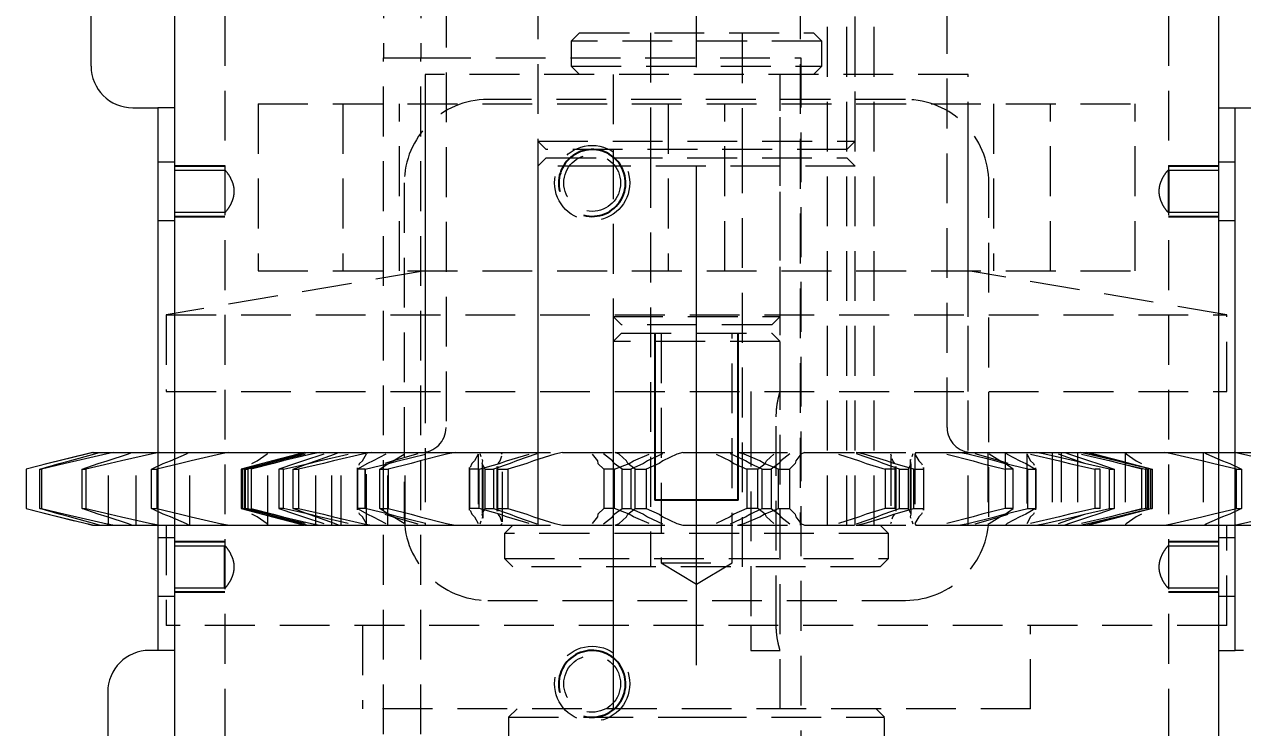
# Model space of a CAD drawing. Header units: millimetres. Extents: x 0 to 3953, y 1 to 2793.
# Drawn here: x 1001.7 to 1147.5, y 1529.3 to 1613.6 of the extents above; entities that cross this region are included whole.
import ezdxf

# ---------------------------------------------------------------- set-up
doc = ezdxf.new("R2010")
doc.units = ezdxf.units.MM
doc.header["$LTSCALE"] = 4.7
doc.linetypes.add('CENTERX2', pattern=[20.32, 12.7, -2.54, 2.54, -2.54])
doc.linetypes.add('HIDDEN', pattern=[1.905, 1.27, -0.635])
doc.layers.add('D', color=1, linetype='Continuous')
doc.layers.add('SLD-0', color=7, linetype='Continuous', lineweight=15)
doc.styles.add('SLDTEXTSTYLE1', font='TXT', dxfattribs={"width": 0.75})
doc.dimstyles.new('SLDDIMSTYLE0', dxfattribs={"dimtxt": 22.38375, "dimasz": 11.75, "dimexe": 0, "dimexo": 0.0625, "dimgap": 5.595937, "dimtad": 1, "dimrnd": 1e-09, "dimzin": 12, "dimdsep": 46, "dimtxsty": 'SLDTEXTSTYLE1', "dimsah": 1, "dimcen": 0.09, "dimadec": 0, "dimazin": 3, "dimtfac": 1, "dimtofl": 0, "dimtmove": 0, "dimatfit": 3, "dimfxl": 0, "dimfrac": 2, "dimtolj": 1, "dimtzin": 12, "dimarcsym": 0})

# ---------------------------------------------------------------- blocks, each defined once
blk = doc.blocks.new('_D_18')
at = {"layer": 'D'}
for p, q in [((1227.49, 2508.59), (533.59, 2508.59)), ((538.24, 2508.59), (538.24, 381.59)), ((727.49, 381.59), (533.59, 381.59))]:
    blk.add_line(p, q, dxfattribs=at)
for points in [[(538.24, 2508.59), (535.89, 2496.84), (540.59, 2496.84)], [(538.24, 381.59), (540.59, 393.34), (535.89, 393.34)]]:
    blk.add_solid(points, dxfattribs=at)
at = {"layer": 'D', "insert": (509.39, 1412.01), "char_height": 22.384, "attachment_point": 1, "rotation": 90, "style": 'SLDTEXTSTYLE1'}
blk.add_mtext('2127', dxfattribs=at)

msp = doc.modelspace()

# ---------------------------------------------------------------- linework, layer by layer
at = {"color": 7, "linetype": 'HIDDEN', "lineweight": 0}
for p, q in [((1044.644, 1754.593), (1044.644, 1609.593)), ((1049.144, 1754.593), (1049.144, 1609.593)), ((1063.144, 1653.593), (1063.144, 1553.593)), ((1063.144, 1653.593), (1063.144, 1599.593)), ((1094.544, 1653.593), (1094.544, 1553.593)), ((1097.835, 1553.593), (1097.835, 1653.593)), ((1100.136, 1553.593), (1100.136, 1653.593)), ((1101.144, 1553.593), (1101.144, 1653.593)), ((1101.144, 1599.593), (1101.144, 1653.593)), ((1103.427, 1553.593), (1103.427, 1653.593)), ((1052.144, 1652.593), (1052.144, 1565.305)), ((1112.144, 1565.305), (1112.144, 1652.593)), ((1025.644, 1614.593), (1025.644, 447.593)), ((1138.644, 1614.593), (1138.644, 447.593)), ((1068.144, 1612.593), (1067.144, 1611.593)), ((1068.144, 1612.593), (1096.144, 1612.593)), ((1076.644, 1612.593), (1076.644, 1597.593)), ((1087.644, 1597.593), (1087.644, 1612.593)), ((1097.144, 1611.593), (1096.144, 1612.593)), ((1097.144, 1611.593), (1067.144, 1611.593)), ((1067.144, 1611.593), (1067.144, 1608.593)), ((1097.144, 1608.593), (1097.144, 1611.593)), ((1044.644, 1519.593), (1044.644, 1609.593)), ((1044.644, 1609.593), (1049.144, 1609.593)), ((1049.144, 1609.593), (1094.644, 1609.593)), ((1049.144, 1519.593), (1049.144, 1609.593)), ((1094.644, 1609.593), (1094.644, 1519.593)), ((1114.644, 1607.593), (1049.644, 1607.593)), ((1049.644, 1607.593), (1049.644, 1553.593)), ((1067.144, 1608.593), (1097.144, 1608.593)), ((1067.144, 1608.593), (1068.144, 1607.593)), ((1072.144, 1607.593), (1072.144, 1578.593)), ((1072.144, 1607.593), (1072.144, 1531.593)), ((1092.144, 1578.593), (1092.144, 1607.593)), ((1092.144, 1531.593), (1092.144, 1607.593)), ((1096.144, 1607.593), (1097.144, 1608.593)), ((1114.644, 1553.593), (1114.644, 1607.593)), ((1107.144, 1604.593), (1057.144, 1604.593)), ((1029.644, 1604.065), (1134.644, 1604.065)), ((1029.644, 1604.065), (1029.644, 1584.065)), ((1039.773, 1604.065), (1039.773, 1584.065)), ((1046.573, 1584.065), (1046.573, 1604.065)), ((1049.644, 1604.065), (1049.644, 1584.065)), ((1078.744, 1604.065), (1078.744, 1584.065)), ((1085.544, 1584.065), (1085.544, 1604.065)), ((1114.644, 1584.065), (1114.644, 1604.065)), ((1117.715, 1604.065), (1117.715, 1584.065)), ((1124.515, 1584.065), (1124.515, 1604.065)), ((1134.644, 1584.065), (1134.644, 1604.065)), ((1063.144, 1599.593), (1101.144, 1599.593)), ((1063.144, 1599.593), (1064.144, 1598.593)), ((1100.144, 1598.593), (1101.144, 1599.593)), ((1064.144, 1597.593), (1063.144, 1596.593)), ((1100.144, 1598.593), (1064.144, 1598.593)), ((1064.144, 1597.593), (1072.078, 1597.593)), ((1072.078, 1597.593), (1100.144, 1597.593)), ((1076.644, 1597.593), (1076.644, 1548.593)), ((1087.644, 1548.593), (1087.644, 1597.593)), ((1101.144, 1596.593), (1100.144, 1597.593)), ((1019.644, 1597.093), (1017.644, 1597.093)), ((1025.683, 1596.093), (1019.644, 1596.093)), ((1025.686, 1596.093), (1025.683, 1596.093)), ((1071.519, 1596.593), (1063.144, 1596.593)), ((1063.144, 1596.593), (1063.144, 1553.593)), ((1101.144, 1596.593), (1071.519, 1596.593)), ((1101.144, 1553.593), (1101.144, 1596.593)), ((1144.644, 1596.093), (1138.601, 1596.093)), ((1146.644, 1597.093), (1144.644, 1597.093)), ((1047.144, 1594.593), (1047.144, 1554.593)), ((1117.144, 1554.593), (1117.144, 1594.593)), ((1017.644, 1590.093), (1019.644, 1590.093)), ((1019.644, 1591.093), (1025.686, 1591.093)), ((1138.601, 1591.093), (1138.605, 1591.093)), ((1138.605, 1591.093), (1144.644, 1591.093)), ((1144.644, 1590.093), (1146.644, 1590.093)), ((1049.644, 1584.065), (1018.644, 1578.793)), ((1029.644, 1584.065), (1134.644, 1584.065)), ((1049.644, 1584.065), (1049.644, 1569.593)), ((1145.644, 1578.793), (1114.644, 1584.065)), ((1114.644, 1569.593), (1114.644, 1584.065)), ((1018.644, 1578.793), (1145.644, 1578.793)), ((1018.644, 1578.793), (1018.644, 1569.593)), ((1072.144, 1578.593), (1092.144, 1578.593)), ((1072.144, 1578.593), (1073.144, 1577.593)), ((1091.144, 1577.593), (1092.144, 1578.593)), ((1145.644, 1569.593), (1145.644, 1578.793)), ((1091.144, 1577.593), (1073.144, 1577.593)), ((1073.144, 1576.593), (1072.144, 1575.593)), ((1092.144, 1575.593), (1072.144, 1575.593)), ((1072.144, 1575.593), (1072.144, 1531.593)), ((1073.144, 1576.593), (1082.144, 1576.593)), ((1077.894, 1576.593), (1077.894, 1549.093)), ((1082.144, 1576.593), (1091.144, 1576.593)), ((1086.394, 1549.093), (1086.394, 1576.593)), ((1092.144, 1575.593), (1091.144, 1576.593)), ((1092.144, 1569.559), (1092.144, 1575.593)), ((1018.644, 1569.593), (1145.644, 1569.593)), ((1088.644, 1569.593), (1088.644, 1566.593)), ((1088.644, 1566.593), (1088.644, 1541.593)), ((1091.683, 1541.593), (1091.683, 1566.593)), ((1009.799, 1562.305), (1001.861, 1560.321)), ((1009.911, 1562.305), (1009.254, 1562.147)), ((1009.799, 1562.305), (1009.911, 1562.305)), ((1009.911, 1562.305), (1010.652, 1562.305)), ((1010.106, 1562.147), (1010.652, 1562.305)), ((1010.652, 1562.305), (1012.327, 1562.305)), ((1012.327, 1562.305), (1011.587, 1562.147)), ((1011.73, 1553.593), (1011.73, 1562.305)), ((1012.327, 1562.305), (1014.517, 1562.305)), ((1014.107, 1562.147), (1014.517, 1562.305)), ((1014.517, 1562.305), (1017.795, 1562.305)), ((1015.031, 1553.593), (1015.031, 1562.305)), ((1017.795, 1562.305), (1017.003, 1562.147)), ((1017.795, 1562.305), (1021.338, 1562.305)), ((1021.082, 1562.147), (1021.338, 1562.305)), ((1021.338, 1562.305), (1026.074, 1562.305)), ((1021.488, 1553.593), (1021.488, 1562.305)), ((1026.074, 1562.305), (1025.267, 1562.147)), ((1026.074, 1562.305), (1030.816, 1562.305)), ((1030.725, 1562.147), (1030.816, 1562.305)), ((1030.816, 1562.305), (1035.175, 1562.305)), ((1030.819, 1553.593), (1030.819, 1562.305)), ((1035.232, 1562.305), (1034.436, 1562.099)), ((1034.717, 1562.099), (1035.461, 1562.305)), ((1035.232, 1562.305), (1035.461, 1562.305)), ((1035.461, 1562.305), (1037.02, 1562.305)), ((1037.02, 1562.305), (1036.042, 1562.099)), ((1036.542, 1553.593), (1036.542, 1562.305)), ((1037.02, 1562.305), (1039.264, 1562.305)), ((1038.476, 1553.593), (1038.476, 1562.305)), ((1038.795, 1562.099), (1039.264, 1562.305)), ((1039.264, 1562.305), (1043.225, 1562.305)), ((1039.571, 1553.593), (1039.571, 1562.305)), ((1043.225, 1562.305), (1042.16, 1562.099)), ((1043.225, 1562.305), (1047.264, 1562.305)), ((1045.185, 1553.593), (1045.185, 1562.305)), ((1047.264, 1562.305), (1053.24, 1562.305)), ((1047.267, 1553.593), (1047.267, 1562.305)), ((1049.644, 1562.305), (1049.644, 1553.593)), ((1053.24, 1562.305), (1052.192, 1562.099)), ((1053.24, 1562.305), (1058.678, 1562.305)), ((1058.865, 1562.099), (1058.678, 1562.305)), ((1058.678, 1562.305), (1066.084, 1562.305)), ((1066.084, 1562.305), (1065.156, 1562.099)), ((1066.084, 1562.305), (1072.39, 1562.305)), ((1072.893, 1562.099), (1072.39, 1562.305)), ((1072.39, 1562.305), (1080.5, 1562.305)), ((1080.5, 1562.305), (1079.783, 1562.099)), ((1080.5, 1562.305), (1087.056, 1562.305)), ((1087.827, 1562.099), (1087.056, 1562.305)), ((1087.056, 1562.305), (1095.077, 1562.305)), ((1095.077, 1562.305), (1094.641, 1562.099)), ((1095.077, 1562.305), (1101.241, 1562.305)), ((1102.204, 1562.099), (1101.241, 1562.305)), ((1101.241, 1562.305), (1108.388, 1562.305)), ((1108.388, 1562.305), (1108.276, 1562.099)), ((1108.388, 1562.305), (1113.557, 1562.305)), ((1114.618, 1562.099), (1113.557, 1562.305)), ((1113.557, 1562.305), (1119.13, 1562.305)), ((1114.644, 1553.593), (1114.644, 1562.305)), ((1117.021, 1562.305), (1117.021, 1553.593)), ((1119.102, 1562.305), (1119.102, 1553.593)), ((1119.13, 1562.305), (1119.352, 1562.099)), ((1119.13, 1562.305), (1122.798, 1562.305)), ((1123.853, 1562.099), (1122.798, 1562.305)), ((1122.798, 1562.305), (1126.251, 1562.305)), ((1124.717, 1562.305), (1124.717, 1553.593)), ((1125.811, 1562.305), (1125.811, 1553.593)), ((1126.231, 1562.305), (1128.06, 1562.305)), ((1126.251, 1562.305), (1126.787, 1562.099)), ((1127.746, 1562.305), (1127.746, 1553.593)), ((1129.005, 1562.099), (1128.06, 1562.305)), ((1128.06, 1562.305), (1129.055, 1562.305)), ((1129.57, 1562.099), (1128.827, 1562.305)), ((1129.055, 1562.305), (1129.851, 1562.099)), ((1129.113, 1562.305), (1133.471, 1562.305)), ((1133.469, 1562.305), (1133.469, 1553.593)), ((1133.471, 1562.305), (1133.562, 1562.147)), ((1133.471, 1562.305), (1138.213, 1562.305)), ((1139.021, 1562.147), (1138.213, 1562.305)), ((1138.213, 1562.305), (1142.95, 1562.305)), ((1142.8, 1562.305), (1142.8, 1553.593)), ((1142.95, 1562.305), (1143.206, 1562.147)), ((1142.95, 1562.305), (1146.493, 1562.305)), ((1147.284, 1562.147), (1146.493, 1562.305)), ((1146.493, 1562.305), (1149.771, 1562.305)), ((1004.489, 1560.972), (1001.863, 1560.321)), ((1003.505, 1560.321), (1005.821, 1560.972)), ((1006.551, 1560.972), (1003.729, 1560.321)), ((1005.833, 1561.306), (1004.489, 1560.972)), ((1005.821, 1560.972), (1007.061, 1561.306)), ((1009.254, 1562.147), (1005.833, 1561.306)), ((1007.94, 1561.306), (1006.551, 1560.972)), ((1007.061, 1561.306), (1010.106, 1562.147)), ((1011.587, 1562.147), (1007.94, 1561.306)), ((1008.585, 1560.321), (1010.488, 1560.972)), ((1011.916, 1560.972), (1009.022, 1560.321)), ((1010.488, 1560.972), (1011.571, 1561.306)), ((1011.571, 1561.306), (1014.107, 1562.147)), ((1013.29, 1561.306), (1011.916, 1560.972)), ((1017.003, 1562.147), (1013.29, 1561.306)), ((1016.879, 1560.321), (1018.287, 1560.972)), ((1020.352, 1560.972), (1017.511, 1560.321)), ((1018.287, 1560.972), (1019.165, 1561.306)), ((1019.165, 1561.306), (1021.082, 1562.147)), ((1021.649, 1561.306), (1020.352, 1560.972)), ((1025.267, 1562.147), (1021.649, 1561.306)), ((1030.177, 1561), (1027.598, 1560.321)), ((1027.76, 1560.321), (1030.639, 1561)), ((1028.152, 1560.321), (1030.616, 1561)), ((1031.338, 1561), (1028.405, 1560.321)), ((1031.487, 1560.972), (1028.825, 1560.321)), ((1028.878, 1560.972), (1029.512, 1561.306)), ((1029.512, 1561.306), (1030.725, 1562.147)), ((1031.357, 1561.304), (1030.177, 1561)), ((1030.616, 1561), (1031.761, 1561.304)), ((1030.639, 1561), (1031.892, 1561.304)), ((1032.599, 1561.304), (1031.338, 1561)), ((1034.436, 1562.099), (1031.357, 1561.304)), ((1032.652, 1561.306), (1031.487, 1560.972)), ((1031.761, 1561.304), (1034.717, 1562.099)), ((1031.892, 1561.304), (1035.282, 1562.099)), ((1034.103, 1561), (1032.131, 1560.321)), ((1036.042, 1562.099), (1032.599, 1561.304)), ((1032.691, 1560.321), (1035.703, 1561)), ((1033.829, 1560.321), (1035.637, 1561)), ((1035.087, 1561.304), (1034.103, 1561)), ((1037.472, 1561), (1034.471, 1560.321)), ((1037.501, 1562.099), (1035.087, 1561.304)), ((1035.637, 1561), (1036.563, 1561.304)), ((1035.703, 1561), (1036.941, 1561.304)), ((1036.563, 1561.304), (1038.795, 1562.099)), ((1036.941, 1561.304), (1040.435, 1562.099)), ((1038.69, 1561.304), (1037.472, 1561)), ((1042.16, 1562.099), (1038.69, 1561.304)), ((1042.732, 1561), (1041.56, 1560.321)), ((1041.729, 1560.805), (1041.796, 1560.972)), ((1041.796, 1560.972), (1042.159, 1561.306)), ((1042.159, 1561.306), (1042.616, 1562.147)), ((1042.463, 1560.321), (1045.313, 1561)), ((1042.618, 1553.751), (1042.618, 1562.147)), ((1043.423, 1561.304), (1042.732, 1561)), ((1044.935, 1562.099), (1043.423, 1561.304)), ((1044.235, 1560.321), (1045.211, 1561)), ((1045.818, 1561.306), (1044.837, 1560.972)), ((1047.979, 1561), (1045.204, 1560.321)), ((1045.211, 1561), (1045.827, 1561.304)), ((1045.313, 1561), (1046.415, 1561.304)), ((1048.782, 1562.147), (1045.818, 1561.306)), ((1045.827, 1561.304), (1047.115, 1562.099)), ((1046.415, 1561.304), (1049.67, 1562.099)), ((1049.035, 1561.304), (1047.979, 1561)), ((1052.192, 1562.099), (1049.035, 1561.304)), ((1055.218, 1561), (1055.028, 1560.498)), ((1055.549, 1561.304), (1055.218, 1561)), ((1056.012, 1562.099), (1055.549, 1561.304)), ((1056.012, 1562.099), (1056.012, 1553.799)), ((1056.12, 1560.321), (1058.529, 1561)), ((1056.367, 1561.796), (1056.234, 1562.147)), ((1056.465, 1560.972), (1056.465, 1554.925)), ((1056.477, 1560.972), (1056.553, 1561.306)), ((1056.553, 1561.306), (1056.491, 1561.469)), ((1056.824, 1560.321), (1056.531, 1560.871)), ((1056.573, 1554.429), (1056.573, 1561.469)), ((1059.817, 1560.972), (1057.847, 1560.321)), ((1058.4, 1561), (1058.645, 1561.304)), ((1058.529, 1561), (1059.386, 1561.304)), ((1058.645, 1561.304), (1058.807, 1561.89)), ((1058.897, 1554.008), (1058.897, 1561.89)), ((1059.386, 1561.304), (1062.083, 1562.099)), ((1061.83, 1561), (1059.554, 1560.321)), ((1060.572, 1561.306), (1059.817, 1560.972)), ((1063.005, 1562.147), (1060.572, 1561.306)), ((1062.621, 1561.304), (1061.83, 1561)), ((1065.156, 1562.099), (1062.621, 1561.304)), ((1069.647, 1562.099), (1070.279, 1561.304)), ((1070.279, 1561.304), (1070.34, 1561)), ((1070.34, 1561), (1071.023, 1560.321)), ((1072.066, 1561.306), (1070.984, 1562.147)), ((1072.28, 1560.972), (1072.066, 1561.306)), ((1073.217, 1560.321), (1072.28, 1560.972)), ((1072.324, 1560.321), (1074.056, 1561)), ((1073.764, 1561.304), (1072.893, 1562.099)), ((1073.913, 1561), (1073.764, 1561.304)), ((1074.799, 1560.321), (1073.913, 1561)), ((1074.056, 1561), (1074.585, 1561.304)), ((1075.773, 1560.972), (1074.287, 1560.321)), ((1074.585, 1561.304), (1076.461, 1562.099)), ((1076.268, 1561.306), (1075.773, 1560.972)), ((1077.67, 1561), (1076.114, 1560.321)), ((1078.065, 1562.147), (1076.268, 1561.306)), ((1078.118, 1561.304), (1077.67, 1561)), ((1079.783, 1562.099), (1078.118, 1561.304)), ((1084.505, 1562.099), (1086.17, 1561.304)), ((1086.17, 1561.304), (1086.618, 1561)), ((1088.019, 1561.306), (1086.222, 1562.147)), ((1086.618, 1561), (1088.174, 1560.321)), ((1089.703, 1561.304), (1087.827, 1562.099)), ((1088.515, 1560.972), (1088.019, 1561.306)), ((1090.001, 1560.321), (1088.515, 1560.972)), ((1089.489, 1560.321), (1090.375, 1561)), ((1090.232, 1561), (1089.703, 1561.304)), ((1091.964, 1560.321), (1090.232, 1561)), ((1090.375, 1561), (1090.524, 1561.304)), ((1090.524, 1561.304), (1091.395, 1562.099)), ((1092.007, 1560.972), (1091.07, 1560.321)), ((1092.222, 1561.306), (1092.007, 1560.972)), ((1093.303, 1562.147), (1092.222, 1561.306)), ((1093.947, 1561), (1093.265, 1560.321)), ((1094.009, 1561.304), (1093.947, 1561)), ((1094.641, 1562.099), (1094.009, 1561.304)), ((1099.131, 1562.099), (1101.667, 1561.304)), ((1103.716, 1561.306), (1101.282, 1562.147)), ((1101.667, 1561.304), (1102.457, 1561)), ((1104.902, 1561.304), (1102.204, 1562.099)), ((1102.457, 1561), (1104.734, 1560.321)), ((1104.471, 1560.972), (1103.716, 1561.306)), ((1106.44, 1560.321), (1104.471, 1560.972)), ((1105.759, 1561), (1104.902, 1561.304)), ((1105.391, 1561.89), (1105.391, 1554.008)), ((1105.481, 1561.89), (1105.423, 1562.099)), ((1105.643, 1561.304), (1105.574, 1561.552)), ((1105.888, 1561), (1105.643, 1561.304)), ((1108.168, 1560.321), (1105.759, 1561)), ((1107.757, 1560.871), (1107.464, 1560.321)), ((1107.715, 1561.469), (1107.715, 1554.429)), ((1107.796, 1561.469), (1107.734, 1561.306)), ((1107.734, 1561.306), (1107.81, 1560.972)), ((1107.823, 1554.925), (1107.823, 1560.972)), ((1108.054, 1562.147), (1107.921, 1561.796)), ((1108.276, 1562.099), (1108.739, 1561.304)), ((1108.276, 1562.099), (1108.276, 1553.799)), ((1108.739, 1561.304), (1109.069, 1561)), ((1109.069, 1561), (1109.136, 1560.826)), ((1112.095, 1562.099), (1115.253, 1561.304)), ((1117.873, 1561.304), (1114.618, 1562.099)), ((1115.253, 1561.304), (1116.308, 1561)), ((1118.47, 1561.306), (1115.506, 1562.147)), ((1116.308, 1561), (1119.083, 1560.321)), ((1118.461, 1561.304), (1117.172, 1562.099)), ((1118.974, 1561), (1117.873, 1561.304)), ((1119.077, 1561), (1118.461, 1561.304)), ((1119.451, 1560.972), (1118.47, 1561.306)), ((1121.824, 1560.321), (1118.974, 1561)), ((1120.052, 1560.321), (1119.077, 1561)), ((1119.352, 1562.099), (1120.865, 1561.304)), ((1120.865, 1561.304), (1121.556, 1561)), ((1121.556, 1561), (1122.728, 1560.321)), ((1121.67, 1562.147), (1121.67, 1553.751)), ((1121.672, 1562.147), (1122.129, 1561.306)), ((1122.128, 1562.099), (1125.598, 1561.304)), ((1122.129, 1561.306), (1122.492, 1560.972)), ((1122.492, 1560.972), (1122.558, 1560.805)), ((1127.347, 1561.304), (1123.853, 1562.099)), ((1127.725, 1561.304), (1125.493, 1562.099)), ((1125.598, 1561.304), (1126.815, 1561)), ((1126.787, 1562.099), (1129.201, 1561.304)), ((1126.815, 1561), (1129.816, 1560.321)), ((1128.585, 1561), (1127.347, 1561.304)), ((1128.65, 1561), (1127.725, 1561.304)), ((1128.246, 1562.099), (1131.689, 1561.304)), ((1131.596, 1560.321), (1128.585, 1561)), ((1132.396, 1561.304), (1129.005, 1562.099)), ((1129.201, 1561.304), (1130.184, 1561)), ((1132.526, 1561.304), (1129.57, 1562.099)), ((1129.851, 1562.099), (1132.931, 1561.304)), ((1130.184, 1561), (1132.156, 1560.321)), ((1132.8, 1560.972), (1131.636, 1561.306)), ((1131.689, 1561.304), (1132.949, 1561)), ((1133.649, 1561), (1132.396, 1561.304)), ((1133.672, 1561), (1132.526, 1561.304)), ((1135.463, 1560.321), (1132.8, 1560.972)), ((1132.931, 1561.304), (1134.11, 1561)), ((1132.949, 1561), (1135.883, 1560.321)), ((1133.562, 1562.147), (1134.776, 1561.306)), ((1136.528, 1560.321), (1133.649, 1561)), ((1134.11, 1561), (1136.689, 1560.321)), ((1134.776, 1561.306), (1135.41, 1560.972)), ((1142.639, 1561.306), (1139.021, 1562.147)), ((1143.936, 1560.972), (1142.639, 1561.306)), ((1143.206, 1562.147), (1145.122, 1561.306)), ((1146.776, 1560.321), (1143.936, 1560.972)), ((1145.122, 1561.306), (1146, 1560.972)), ((1146, 1560.972), (1147.409, 1560.321)), ((1150.998, 1561.306), (1147.284, 1562.147)), ((1001.861, 1560.321), (1001.863, 1560.321)), ((1001.861, 1560.321), (1001.861, 1555.577)), ((1001.863, 1560.321), (1001.863, 1555.577)), ((1003.505, 1560.321), (1003.729, 1560.321)), ((1003.505, 1555.577), (1003.505, 1560.321)), ((1003.729, 1560.321), (1003.729, 1555.577)), ((1008.585, 1560.321), (1009.022, 1560.321)), ((1008.585, 1555.577), (1008.585, 1560.321)), ((1009.022, 1560.321), (1009.022, 1555.577)), ((1016.879, 1560.321), (1017.511, 1560.321)), ((1016.879, 1555.577), (1016.879, 1560.321)), ((1017.511, 1560.321), (1017.511, 1555.577)), ((1027.598, 1560.321), (1027.598, 1555.577)), ((1027.76, 1560.321), (1027.598, 1560.321)), ((1027.76, 1555.577), (1027.76, 1560.321)), ((1028.026, 1555.577), (1028.026, 1560.321)), ((1028.152, 1560.321), (1028.405, 1560.321)), ((1028.152, 1555.577), (1028.152, 1560.321)), ((1028.405, 1560.321), (1028.405, 1555.577)), ((1028.825, 1560.321), (1028.825, 1555.577)), ((1032.131, 1560.321), (1032.131, 1555.577)), ((1032.691, 1560.321), (1032.131, 1560.321)), ((1032.691, 1555.577), (1032.691, 1560.321)), ((1033.829, 1560.321), (1034.471, 1560.321)), ((1033.829, 1555.577), (1033.829, 1560.321)), ((1034.471, 1560.321), (1034.471, 1555.577)), ((1041.507, 1560.479), (1041.507, 1555.418)), ((1041.538, 1560.321), (1041.6, 1560.479)), ((1041.538, 1555.577), (1041.538, 1560.321)), ((1041.56, 1560.321), (1041.56, 1555.577)), ((1042.463, 1560.321), (1041.56, 1560.321)), ((1042.463, 1555.577), (1042.463, 1560.321)), ((1042.469, 1560.321), (1042.469, 1555.577)), ((1044.235, 1560.321), (1045.204, 1560.321)), ((1044.235, 1555.577), (1044.235, 1560.321)), ((1045.204, 1560.321), (1045.204, 1555.577)), ((1054.924, 1560.498), (1054.924, 1555.4)), ((1054.961, 1560.321), (1054.961, 1555.577)), ((1056.12, 1560.321), (1054.961, 1560.321)), ((1056.12, 1555.577), (1056.12, 1560.321)), ((1056.824, 1560.321), (1057.847, 1560.321)), ((1056.824, 1555.577), (1056.824, 1560.321)), ((1057.847, 1560.321), (1057.847, 1555.577)), ((1058.239, 1560.631), (1058.239, 1555.267)), ((1058.353, 1560.321), (1058.374, 1560.631)), ((1058.353, 1560.321), (1059.554, 1560.321)), ((1058.353, 1555.577), (1058.353, 1560.321)), ((1059.554, 1560.321), (1059.554, 1555.577)), ((1071.023, 1560.321), (1071.023, 1555.577)), ((1072.324, 1560.321), (1071.023, 1560.321)), ((1072.324, 1555.577), (1072.324, 1560.321)), ((1073.217, 1560.321), (1074.287, 1560.321)), ((1073.217, 1555.577), (1073.217, 1560.321)), ((1074.287, 1560.321), (1074.287, 1555.577)), ((1074.799, 1560.321), (1076.114, 1560.321)), ((1074.799, 1555.577), (1074.799, 1560.321)), ((1076.114, 1560.321), (1076.114, 1555.577)), ((1088.174, 1560.321), (1088.174, 1555.577)), ((1089.489, 1560.321), (1088.174, 1560.321)), ((1089.489, 1555.577), (1089.489, 1560.321)), ((1090.001, 1560.321), (1091.07, 1560.321)), ((1090.001, 1555.577), (1090.001, 1560.321)), ((1091.07, 1560.321), (1091.07, 1555.577)), ((1091.964, 1560.321), (1093.265, 1560.321)), ((1091.964, 1555.577), (1091.964, 1560.321)), ((1093.265, 1560.321), (1093.265, 1555.577)), ((1104.734, 1560.321), (1104.734, 1555.577)), ((1105.935, 1560.321), (1104.734, 1560.321)), ((1105.935, 1560.321), (1105.913, 1560.631)), ((1105.935, 1555.577), (1105.935, 1560.321)), ((1106.048, 1555.267), (1106.048, 1560.631)), ((1106.44, 1560.321), (1107.464, 1560.321)), ((1106.44, 1555.577), (1106.44, 1560.321)), ((1107.464, 1560.321), (1107.464, 1555.577)), ((1108.168, 1560.321), (1109.327, 1560.321)), ((1108.168, 1555.577), (1108.168, 1560.321)), ((1109.26, 1560.498), (1109.327, 1560.321)), ((1109.327, 1560.321), (1109.327, 1555.577)), ((1109.364, 1555.4), (1109.364, 1560.498)), ((1119.083, 1560.321), (1119.083, 1555.577)), ((1120.052, 1560.321), (1119.083, 1560.321)), ((1120.052, 1555.577), (1120.052, 1560.321)), ((1121.818, 1555.577), (1121.818, 1560.321)), ((1121.824, 1560.321), (1122.728, 1560.321)), ((1121.824, 1555.577), (1121.824, 1560.321)), ((1122.687, 1560.479), (1122.75, 1560.321)), ((1122.728, 1560.321), (1122.728, 1555.577)), ((1122.75, 1560.321), (1122.75, 1555.577)), ((1122.781, 1555.418), (1122.781, 1560.479)), ((1129.816, 1560.321), (1129.816, 1555.577)), ((1130.459, 1560.321), (1129.816, 1560.321)), ((1130.459, 1555.577), (1130.459, 1560.321)), ((1131.596, 1560.321), (1132.156, 1560.321)), ((1131.596, 1555.577), (1131.596, 1560.321)), ((1132.156, 1560.321), (1132.156, 1555.577)), ((1135.463, 1555.577), (1135.463, 1560.321)), ((1136.136, 1560.321), (1135.883, 1560.321)), ((1135.883, 1560.321), (1135.883, 1555.577)), ((1136.136, 1555.577), (1136.136, 1560.321)), ((1136.262, 1560.321), (1136.262, 1555.577)), ((1136.528, 1560.321), (1136.689, 1560.321)), ((1136.528, 1555.577), (1136.528, 1560.321)), ((1136.689, 1560.321), (1136.689, 1555.577)), ((1146.776, 1560.321), (1147.409, 1560.321)), ((1146.776, 1555.577), (1146.776, 1560.321)), ((1147.409, 1560.321), (1147.409, 1555.577)), ((1001.861, 1555.577), (1001.863, 1555.577)), ((1001.861, 1555.577), (1009.799, 1553.593)), ((1001.863, 1555.577), (1004.489, 1554.925)), ((1005.821, 1554.925), (1003.505, 1555.577)), ((1003.505, 1555.577), (1003.729, 1555.577)), ((1003.729, 1555.577), (1006.551, 1554.925)), ((1010.488, 1554.925), (1008.585, 1555.577)), ((1008.585, 1555.577), (1009.022, 1555.577)), ((1009.022, 1555.577), (1011.916, 1554.925)), ((1018.287, 1554.925), (1016.879, 1555.577)), ((1016.879, 1555.577), (1017.511, 1555.577)), ((1017.511, 1555.577), (1020.352, 1554.925)), ((1027.598, 1555.577), (1030.177, 1554.897)), ((1027.76, 1555.577), (1027.598, 1555.577)), ((1030.639, 1554.897), (1027.76, 1555.577)), ((1030.616, 1554.897), (1028.152, 1555.577)), ((1028.152, 1555.577), (1028.405, 1555.577)), ((1028.405, 1555.577), (1031.338, 1554.897)), ((1028.825, 1555.577), (1031.487, 1554.925)), ((1032.131, 1555.577), (1034.103, 1554.897)), ((1032.691, 1555.577), (1032.131, 1555.577)), ((1035.703, 1554.897), (1032.691, 1555.577)), ((1035.637, 1554.897), (1033.829, 1555.577)), ((1033.829, 1555.577), (1034.471, 1555.577)), ((1034.471, 1555.577), (1037.472, 1554.897)), ((1041.6, 1555.418), (1041.538, 1555.577)), ((1041.56, 1555.577), (1042.732, 1554.897)), ((1042.463, 1555.577), (1041.56, 1555.577)), ((1041.796, 1554.925), (1041.729, 1555.093)), ((1045.313, 1554.897), (1042.463, 1555.577)), ((1045.211, 1554.897), (1044.235, 1555.577)), ((1044.235, 1555.577), (1045.204, 1555.577)), ((1045.204, 1555.577), (1047.979, 1554.897)), ((1056.12, 1555.577), (1054.961, 1555.577)), ((1055.028, 1555.4), (1055.218, 1554.897)), ((1058.529, 1554.897), (1056.12, 1555.577)), ((1056.531, 1555.027), (1056.824, 1555.577)), ((1056.824, 1555.577), (1057.847, 1555.577)), ((1057.847, 1555.577), (1059.817, 1554.925)), ((1058.374, 1555.267), (1058.353, 1555.577)), ((1058.353, 1555.577), (1059.554, 1555.577)), ((1059.554, 1555.577), (1061.83, 1554.897)), ((1071.023, 1555.577), (1070.34, 1554.897)), ((1072.324, 1555.577), (1071.023, 1555.577)), ((1072.28, 1554.925), (1073.217, 1555.577)), ((1074.056, 1554.897), (1072.324, 1555.577)), ((1073.217, 1555.577), (1074.287, 1555.577)), ((1073.913, 1554.897), (1074.799, 1555.577)), ((1074.287, 1555.577), (1075.773, 1554.925)), ((1074.799, 1555.577), (1076.114, 1555.577)), ((1076.114, 1555.577), (1077.67, 1554.897)), ((1088.174, 1555.577), (1086.618, 1554.897)), ((1089.489, 1555.577), (1088.174, 1555.577)), ((1088.515, 1554.925), (1090.001, 1555.577)), ((1090.375, 1554.897), (1089.489, 1555.577)), ((1090.001, 1555.577), (1091.07, 1555.577)), ((1090.232, 1554.897), (1091.964, 1555.577)), ((1091.07, 1555.577), (1092.007, 1554.925)), ((1091.964, 1555.577), (1093.265, 1555.577)), ((1093.265, 1555.577), (1093.947, 1554.897)), ((1104.734, 1555.577), (1102.457, 1554.897)), ((1104.471, 1554.925), (1106.44, 1555.577)), ((1105.935, 1555.577), (1104.734, 1555.577)), ((1105.759, 1554.897), (1108.168, 1555.577)), ((1106.44, 1555.577), (1107.464, 1555.577)), ((1107.464, 1555.577), (1107.757, 1555.027)), ((1108.168, 1555.577), (1109.327, 1555.577)), ((1109.136, 1555.072), (1109.069, 1554.897)), ((1109.327, 1555.577), (1109.26, 1555.4)), ((1119.083, 1555.577), (1116.308, 1554.897)), ((1118.974, 1554.897), (1121.824, 1555.577)), ((1119.077, 1554.897), (1120.052, 1555.577)), ((1120.052, 1555.577), (1119.083, 1555.577)), ((1122.728, 1555.577), (1121.556, 1554.897)), ((1121.824, 1555.577), (1122.728, 1555.577)), ((1122.558, 1555.093), (1122.492, 1554.925)), ((1122.75, 1555.577), (1122.687, 1555.418)), ((1129.816, 1555.577), (1126.815, 1554.897)), ((1128.585, 1554.897), (1131.596, 1555.577)), ((1130.459, 1555.577), (1129.816, 1555.577)), ((1132.156, 1555.577), (1130.184, 1554.897)), ((1131.596, 1555.577), (1132.156, 1555.577)), ((1132.8, 1554.925), (1135.463, 1555.577)), ((1135.883, 1555.577), (1132.949, 1554.897)), ((1133.649, 1554.897), (1136.528, 1555.577)), ((1136.689, 1555.577), (1134.11, 1554.897)), ((1136.136, 1555.577), (1135.883, 1555.577)), ((1136.528, 1555.577), (1136.689, 1555.577)), ((1143.936, 1554.925), (1146.776, 1555.577)), ((1147.409, 1555.577), (1146, 1554.925)), ((1146.776, 1555.577), (1147.409, 1555.577)), ((1004.489, 1554.925), (1005.833, 1554.591)), ((1007.061, 1554.591), (1005.821, 1554.925)), ((1005.833, 1554.591), (1009.254, 1553.751)), ((1006.551, 1554.925), (1007.94, 1554.591)), ((1010.106, 1553.751), (1007.061, 1554.591)), ((1007.94, 1554.591), (1011.587, 1553.751)), ((1009.799, 1553.593), (1009.911, 1553.593)), ((1009.911, 1553.593), (1010.652, 1553.593)), ((1010.652, 1553.593), (1010.106, 1553.751)), ((1011.571, 1554.591), (1010.488, 1554.925)), ((1010.652, 1553.593), (1012.327, 1553.593)), ((1014.107, 1553.751), (1011.571, 1554.591)), ((1011.916, 1554.925), (1013.29, 1554.591)), ((1012.327, 1553.593), (1014.517, 1553.593)), ((1013.29, 1554.591), (1017.003, 1553.751)), ((1014.517, 1553.593), (1014.107, 1553.751)), ((1014.517, 1553.593), (1017.795, 1553.593)), ((1017.795, 1553.593), (1021.338, 1553.593)), ((1019.165, 1554.591), (1018.287, 1554.925)), ((1018.644, 1553.593), (1018.644, 1541.593)), ((1021.082, 1553.751), (1019.165, 1554.591)), ((1020.352, 1554.925), (1021.649, 1554.591)), ((1021.338, 1553.593), (1021.082, 1553.751)), ((1021.338, 1553.593), (1026.074, 1553.593)), ((1021.649, 1554.591), (1025.267, 1553.751)), ((1026.074, 1553.593), (1030.816, 1553.593)), ((1029.512, 1554.591), (1028.878, 1554.925)), ((1030.725, 1553.751), (1029.512, 1554.591)), ((1030.177, 1554.897), (1031.357, 1554.594)), ((1031.761, 1554.594), (1030.616, 1554.897)), ((1031.892, 1554.594), (1030.639, 1554.897)), ((1030.816, 1553.593), (1030.725, 1553.751)), ((1030.816, 1553.593), (1035.175, 1553.593)), ((1031.338, 1554.897), (1032.599, 1554.594)), ((1031.357, 1554.594), (1034.436, 1553.799)), ((1031.487, 1554.925), (1032.652, 1554.591)), ((1034.717, 1553.799), (1031.761, 1554.594)), ((1035.282, 1553.799), (1031.892, 1554.594)), ((1032.599, 1554.594), (1036.042, 1553.799)), ((1034.103, 1554.897), (1035.087, 1554.594)), ((1034.436, 1553.799), (1035.232, 1553.593)), ((1035.461, 1553.593), (1034.717, 1553.799)), ((1035.087, 1554.594), (1037.501, 1553.799)), ((1035.232, 1553.593), (1035.461, 1553.593)), ((1035.461, 1553.593), (1037.02, 1553.593)), ((1036.563, 1554.594), (1035.637, 1554.897)), ((1036.941, 1554.594), (1035.703, 1554.897)), ((1036.042, 1553.799), (1037.02, 1553.593)), ((1038.795, 1553.799), (1036.563, 1554.594)), ((1040.435, 1553.799), (1036.941, 1554.594)), ((1037.02, 1553.593), (1039.264, 1553.593)), ((1037.472, 1554.897), (1038.69, 1554.594)), ((1038.69, 1554.594), (1042.16, 1553.799)), ((1039.264, 1553.593), (1038.795, 1553.799)), ((1039.264, 1553.593), (1043.225, 1553.593)), ((1042.159, 1554.591), (1041.796, 1554.925)), ((1042.616, 1553.751), (1042.159, 1554.591)), ((1042.16, 1553.799), (1043.225, 1553.593)), ((1042.732, 1554.897), (1043.423, 1554.594)), ((1043.225, 1553.593), (1047.264, 1553.593)), ((1043.423, 1554.594), (1044.935, 1553.799)), ((1044.837, 1554.925), (1045.818, 1554.591)), ((1045.827, 1554.594), (1045.211, 1554.897)), ((1046.415, 1554.594), (1045.313, 1554.897)), ((1045.818, 1554.591), (1048.782, 1553.751)), ((1047.115, 1553.799), (1045.827, 1554.594)), ((1049.67, 1553.799), (1046.415, 1554.594)), ((1047.264, 1553.593), (1053.24, 1553.593)), ((1047.979, 1554.897), (1049.035, 1554.594)), ((1049.035, 1554.594), (1052.192, 1553.799)), ((1052.192, 1553.799), (1053.24, 1553.593)), ((1053.24, 1553.593), (1058.678, 1553.593)), ((1055.218, 1554.897), (1055.549, 1554.594)), ((1055.549, 1554.594), (1056.012, 1553.799)), ((1056.234, 1553.751), (1056.367, 1554.102)), ((1056.553, 1554.591), (1056.477, 1554.925)), ((1056.491, 1554.429), (1056.553, 1554.591)), ((1058.645, 1554.594), (1058.4, 1554.897)), ((1059.386, 1554.594), (1058.529, 1554.897)), ((1058.807, 1554.008), (1058.645, 1554.594)), ((1058.678, 1553.593), (1058.865, 1553.799)), ((1058.678, 1553.593), (1066.084, 1553.593)), ((1060.144, 1553.593), (1059.144, 1552.593)), ((1062.083, 1553.799), (1059.386, 1554.594)), ((1059.817, 1554.925), (1060.572, 1554.591)), ((1060.572, 1554.591), (1063.005, 1553.751)), ((1061.83, 1554.897), (1062.621, 1554.594)), ((1062.621, 1554.594), (1065.156, 1553.799)), ((1065.156, 1553.799), (1066.084, 1553.593)), ((1066.084, 1553.593), (1072.39, 1553.593)), ((1070.279, 1554.594), (1069.647, 1553.799)), ((1070.34, 1554.897), (1070.279, 1554.594)), ((1070.984, 1553.751), (1072.066, 1554.591)), ((1072.066, 1554.591), (1072.28, 1554.925)), ((1072.39, 1553.593), (1072.893, 1553.799)), ((1072.39, 1553.593), (1080.5, 1553.593)), ((1072.893, 1553.799), (1073.764, 1554.594)), ((1073.764, 1554.594), (1073.913, 1554.897)), ((1074.585, 1554.594), (1074.056, 1554.897)), ((1076.461, 1553.799), (1074.585, 1554.594)), ((1075.773, 1554.925), (1076.268, 1554.591)), ((1076.268, 1554.591), (1078.065, 1553.751)), ((1077.67, 1554.897), (1078.118, 1554.594)), ((1078.118, 1554.594), (1079.783, 1553.799)), ((1079.783, 1553.799), (1080.5, 1553.593)), ((1080.5, 1553.593), (1087.056, 1553.593)), ((1086.17, 1554.594), (1084.505, 1553.799)), ((1086.618, 1554.897), (1086.17, 1554.594)), ((1086.222, 1553.751), (1088.019, 1554.591)), ((1087.056, 1553.593), (1087.827, 1553.799)), ((1087.056, 1553.593), (1095.077, 1553.593)), ((1087.827, 1553.799), (1089.703, 1554.594)), ((1088.019, 1554.591), (1088.515, 1554.925)), ((1089.703, 1554.594), (1090.232, 1554.897)), ((1090.524, 1554.594), (1090.375, 1554.897)), ((1091.395, 1553.799), (1090.524, 1554.594)), ((1092.007, 1554.925), (1092.222, 1554.591)), ((1092.222, 1554.591), (1093.303, 1553.751)), ((1093.947, 1554.897), (1094.009, 1554.594)), ((1094.009, 1554.594), (1094.641, 1553.799)), ((1094.641, 1553.799), (1095.077, 1553.593)), ((1095.077, 1553.593), (1101.241, 1553.593)), ((1101.667, 1554.594), (1099.131, 1553.799)), ((1101.241, 1553.593), (1102.204, 1553.799)), ((1101.241, 1553.593), (1108.388, 1553.593)), ((1101.282, 1553.751), (1103.716, 1554.591)), ((1102.457, 1554.897), (1101.667, 1554.594)), ((1102.204, 1553.799), (1104.902, 1554.594)), ((1103.716, 1554.591), (1104.471, 1554.925)), ((1105.144, 1552.593), (1104.144, 1553.593)), ((1104.902, 1554.594), (1105.759, 1554.897)), ((1105.423, 1553.799), (1105.481, 1554.008)), ((1105.574, 1554.345), (1105.643, 1554.594)), ((1105.643, 1554.594), (1105.888, 1554.897)), ((1107.81, 1554.925), (1107.734, 1554.591)), ((1107.734, 1554.591), (1107.796, 1554.429)), ((1107.921, 1554.102), (1108.054, 1553.751)), ((1108.739, 1554.594), (1108.276, 1553.799)), ((1108.276, 1553.799), (1108.388, 1553.593)), ((1108.388, 1553.593), (1113.557, 1553.593)), ((1109.069, 1554.897), (1108.739, 1554.594)), ((1115.253, 1554.594), (1112.095, 1553.799)), ((1113.557, 1553.593), (1114.618, 1553.799)), ((1113.557, 1553.593), (1119.13, 1553.593)), ((1114.618, 1553.799), (1117.873, 1554.594)), ((1116.308, 1554.897), (1115.253, 1554.594)), ((1115.506, 1553.751), (1118.47, 1554.591)), ((1117.172, 1553.799), (1118.461, 1554.594)), ((1117.873, 1554.594), (1118.974, 1554.897)), ((1118.461, 1554.594), (1119.077, 1554.897)), ((1118.47, 1554.591), (1119.451, 1554.925)), ((1119.352, 1553.799), (1119.13, 1553.593)), ((1119.13, 1553.593), (1122.798, 1553.593)), ((1120.865, 1554.594), (1119.352, 1553.799)), ((1121.556, 1554.897), (1120.865, 1554.594)), ((1122.129, 1554.591), (1121.672, 1553.751)), ((1125.598, 1554.594), (1122.128, 1553.799)), ((1122.492, 1554.925), (1122.129, 1554.591)), ((1122.798, 1553.593), (1123.853, 1553.799)), ((1122.798, 1553.593), (1126.251, 1553.593)), ((1123.853, 1553.799), (1127.347, 1554.594)), ((1125.493, 1553.799), (1127.725, 1554.594)), ((1126.815, 1554.897), (1125.598, 1554.594)), ((1126.787, 1553.799), (1126.251, 1553.593)), ((1126.251, 1553.593), (1128.06, 1553.593)), ((1129.201, 1554.594), (1126.787, 1553.799)), ((1127.347, 1554.594), (1128.585, 1554.897)), ((1127.725, 1554.594), (1128.65, 1554.897)), ((1128.06, 1553.593), (1129.005, 1553.799)), ((1128.06, 1553.593), (1129.055, 1553.593)), ((1131.689, 1554.594), (1128.246, 1553.799)), ((1128.827, 1553.593), (1129.57, 1553.799)), ((1129.005, 1553.799), (1132.396, 1554.594)), ((1129.851, 1553.799), (1129.055, 1553.593)), ((1129.055, 1553.593), (1133.471, 1553.593)), ((1130.184, 1554.897), (1129.201, 1554.594)), ((1129.57, 1553.799), (1132.526, 1554.594)), ((1132.931, 1554.594), (1129.851, 1553.799)), ((1131.636, 1554.591), (1132.8, 1554.925)), ((1132.949, 1554.897), (1131.689, 1554.594)), ((1132.396, 1554.594), (1133.649, 1554.897)), ((1132.526, 1554.594), (1133.672, 1554.897)), ((1134.11, 1554.897), (1132.931, 1554.594)), ((1133.471, 1553.593), (1138.213, 1553.593)), ((1134.776, 1554.591), (1133.562, 1553.751)), ((1135.41, 1554.925), (1134.776, 1554.591)), ((1138.213, 1553.593), (1139.021, 1553.751)), ((1138.213, 1553.593), (1142.95, 1553.593)), ((1139.021, 1553.751), (1142.639, 1554.591)), ((1142.639, 1554.591), (1143.936, 1554.925)), ((1142.95, 1553.593), (1146.493, 1553.593)), ((1145.122, 1554.591), (1143.206, 1553.751)), ((1146, 1554.925), (1145.122, 1554.591)), ((1145.644, 1541.593), (1145.644, 1553.593)), ((1146.493, 1553.593), (1147.284, 1553.751)), ((1146.493, 1553.593), (1149.771, 1553.593)), ((1147.284, 1553.751), (1150.998, 1554.591)), ((1019.644, 1552.093), (1017.644, 1552.093)), ((1069.282, 1552.593), (1059.144, 1552.593)), ((1059.144, 1552.593), (1059.144, 1549.593)), ((1105.144, 1552.593), (1069.282, 1552.593)), ((1105.144, 1549.593), (1105.144, 1552.593)), ((1146.644, 1552.093), (1144.644, 1552.093)), ((1025.683, 1551.093), (1019.644, 1551.093)), ((1025.686, 1551.093), (1025.683, 1551.093)), ((1144.644, 1551.093), (1138.601, 1551.093)), ((1059.144, 1549.593), (1105.144, 1549.593)), ((1059.144, 1549.593), (1060.144, 1548.593)), ((1104.144, 1548.593), (1105.144, 1549.593)), ((1104.144, 1548.593), (1060.144, 1548.593)), ((1077.894, 1549.093), (1086.394, 1549.093)), ((1077.894, 1549.093), (1082.144, 1546.539)), ((1082.144, 1546.539), (1086.394, 1549.093)), ((1017.644, 1545.093), (1019.644, 1545.093)), ((1019.644, 1546.093), (1025.686, 1546.093)), ((1138.601, 1546.093), (1138.605, 1546.093)), ((1138.605, 1546.093), (1144.644, 1546.093)), ((1144.644, 1545.093), (1146.644, 1545.093)), ((1057.144, 1544.593), (1107.144, 1544.593)), ((1145.644, 1541.593), (1018.644, 1541.593)), ((1042.144, 1541.593), (1042.144, 1531.593)), ((1088.644, 1541.593), (1088.644, 1538.593)), ((1122.144, 1531.593), (1122.144, 1541.593)), ((1088.644, 1538.593), (1092.144, 1538.593)), ((1092.144, 1531.593), (1092.144, 1538.627)), ((1122.144, 1531.593), (1042.144, 1531.593)), ((1060.644, 1531.593), (1059.644, 1530.593)), ((1059.644, 1530.593), (1082.144, 1530.593)), ((1059.644, 1530.593), (1059.644, 1515.593)), ((1082.144, 1530.593), (1104.644, 1530.593)), ((1104.644, 1530.593), (1103.644, 1531.593)), ((1104.644, 1515.593), (1104.644, 1530.593))]:
    msp.add_line(p, q, dxfattribs=at)
at = {"color": 7, "linetype": 'Continuous', "lineweight": 15}
for p, q in [((1009.644, 1608.593), (1009.644, 1620.886)), ((1019.644, 1614.593), (1019.644, 1508.093)), ((1144.644, 1614.593), (1144.644, 1222.593)), ((1014.644, 1603.593), (1017.644, 1603.593)), ((1017.644, 1603.593), (1017.644, 1538.593)), ((1019.644, 1603.593), (1017.644, 1603.593)), ((1144.644, 1603.593), (1146.644, 1603.593)), ((1146.644, 1538.593), (1146.644, 1603.593)), ((1146.644, 1603.593), (1149.644, 1603.593)), ((1017.644, 1538.593), (1016.644, 1538.593)), ((1019.644, 1538.593), (1017.644, 1538.593)), ((1144.644, 1538.593), (1146.644, 1538.593)), ((1147.644, 1538.593), (1146.644, 1538.593)), ((1011.644, 1533.593), (1011.644, 1521.3))]:
    msp.add_line(p, q, dxfattribs=at)
at = {"color": 7, "linetype": 'HIDDEN', "lineweight": 0}
for centre, radius in [((1069.644, 1594.593), 4.5), ((1069.644, 1594.593), 3.4), ((1069.644, 1534.593), 4.5), ((1069.644, 1534.593), 3.4)]:
    msp.add_circle(centre, radius, dxfattribs=at)
at = {"color": 7, "linetype": 'Continuous', "lineweight": 15}
for centre, start, end in [((1014.644, 1608.593), 180, 270), ((1016.644, 1533.593), 90, 180)]:
    msp.add_arc(centre, 5, start, end, dxfattribs=at)
at = {"color": 7, "linetype": 'HIDDEN', "lineweight": 0}
for centre, radius, start, end in [((1057.144, 1594.593), 10, 90, 180), ((1107.144, 1594.593), 10, 0, 90), ((1049.144, 1565.305), 3, 270, 0), ((1115.144, 1565.305), 3, 180, 270), ((1057.144, 1554.593), 10, 180, 270), ((1107.144, 1554.593), 10, 270, 0)]:
    msp.add_arc(centre, radius, start, end, dxfattribs=at)
for points, knots in [([(1025.686, 1591.118), (1025.692, 1591.111), (1025.714, 1591.084), (1025.886, 1591.271), (1026.175, 1591.667), (1026.507, 1592.262), (1026.745, 1592.957), (1026.815, 1593.65), (1026.716, 1594.349), (1026.461, 1595.014), (1026.12, 1595.605), (1025.805, 1596.023), (1025.72, 1596.058), (1025.683, 1596.073)], [0, 0, 0, 0, 0.0312889, 0.1240609, 0.2217208, 0.3338643, 0.4280598, 0.5069339, 0.5858599, 0.6854519, 0.7869271, 0.9062406, 1, 1, 1, 1]), ([(1138.601, 1596.067), (1138.596, 1596.074), (1138.574, 1596.102), (1138.402, 1595.914), (1138.112, 1595.518), (1137.781, 1594.924), (1137.542, 1594.228), (1137.472, 1593.535), (1137.571, 1592.837), (1137.827, 1592.172), (1138.168, 1591.581), (1138.483, 1591.163), (1138.568, 1591.128), (1138.605, 1591.113)], [0, 0, 0, 0, 0.0312882, 0.1240568, 0.2217168, 0.3338705, 0.4280661, 0.5069401, 0.5858661, 0.6854582, 0.7869334, 0.9062406, 1, 1, 1, 1]), ([(1091.683, 1566.593), (1091.693, 1566.921), (1091.714, 1567.578), (1091.856, 1568.461), (1092.012, 1569.141), (1092.13, 1569.547), (1092.133, 1569.555), (1092.134, 1569.559)], [0, 0, 0, 0, 0.2081895, 0.4161509, 0.6300735, 0.8483417, 1, 1, 1, 1]), ([(1009.254, 1553.751), (1009.267, 1553.747), (1009.497, 1553.692), (1009.71, 1553.641), (1009.911, 1553.593)], [0, 0, 0, 0, 0.0571668, 1, 1, 1, 1]), ([(1011.587, 1553.751), (1011.601, 1553.747), (1011.855, 1553.692), (1012.098, 1553.641), (1012.327, 1553.593)], [0, 0, 0, 0, 0.0571706, 1, 1, 1, 1]), ([(1017.003, 1553.751), (1017.019, 1553.747), (1017.285, 1553.692), (1017.547, 1553.641), (1017.795, 1553.593)], [0, 0, 0, 0, 0.0571676, 1, 1, 1, 1]), ([(1025.267, 1553.751), (1025.282, 1553.747), (1025.55, 1553.692), (1025.82, 1553.641), (1026.074, 1553.593)], [0, 0, 0, 0, 0.057173, 1, 1, 1, 1]), ([(1133.562, 1553.751), (1133.559, 1553.747), (1133.509, 1553.692), (1133.49, 1553.641), (1133.471, 1553.593)], [0, 0, 0, 0, 0.0571706, 1, 1, 1, 1]), ([(1143.206, 1553.751), (1143.2, 1553.747), (1143.095, 1553.692), (1143.02, 1553.641), (1142.95, 1553.593)], [0, 0, 0, 0, 0.0571725, 1, 1, 1, 1]), ([(1025.686, 1546.118), (1025.692, 1546.111), (1025.714, 1546.084), (1025.886, 1546.271), (1026.175, 1546.667), (1026.507, 1547.262), (1026.745, 1547.957), (1026.815, 1548.65), (1026.716, 1549.349), (1026.461, 1550.014), (1026.12, 1550.605), (1025.805, 1551.023), (1025.72, 1551.058), (1025.683, 1551.073)], [0, 0, 0, 0, 0.0312882, 0.1240569, 0.2217241, 0.3338678, 0.4280635, 0.5069376, 0.5858639, 0.685456, 0.7869314, 0.9062386, 1, 1, 1, 1]), ([(1138.601, 1551.067), (1138.596, 1551.074), (1138.574, 1551.102), (1138.402, 1550.914), (1138.112, 1550.518), (1137.781, 1549.924), (1137.542, 1549.228), (1137.472, 1548.535), (1137.571, 1547.837), (1137.827, 1547.172), (1138.168, 1546.581), (1138.483, 1546.163), (1138.568, 1546.128), (1138.605, 1546.112)], [0, 0, 0, 0, 0.0312889, 0.1240576, 0.2217248, 0.3338683, 0.4280639, 0.506938, 0.585864, 0.6854562, 0.7869314, 0.9062387, 1, 1, 1, 1]), ([(1092.134, 1538.627), (1092.137, 1538.617), (1092.15, 1538.573), (1092.076, 1538.82), (1091.937, 1539.347), (1091.778, 1540.153), (1091.692, 1540.954), (1091.685, 1541.444), (1091.683, 1541.593)], [0, 0, 0, 0, 0.0602506, 0.2653097, 0.4728164, 0.6883317, 0.9058053, 1, 1, 1, 1])]:
    msp.add_open_spline(points, degree=3, knots=knots, dxfattribs=at)
at = {"layer": 'D'}
for p, q in [((1025.644, 1596.593), (1019.644, 1596.593)), ((1144.644, 1596.593), (1138.644, 1596.593)), ((1138.644, 1596.093), (1138.644, 1596.047)), ((1019.644, 1590.593), (1025.644, 1590.593)), ((1138.644, 1590.593), (1144.644, 1590.593)), ((1077.144, 1576.593), (1077.144, 1556.593)), ((1087.144, 1556.593), (1087.144, 1576.593)), ((1080.794, 1556.593), (1077.144, 1556.593)), ((1086.287, 1556.593), (1077.906, 1556.593)), ((1082.144, 1556.593), (1080.795, 1556.593)), ((1087.144, 1556.593), (1082.144, 1556.593)), ((1086.394, 1556.593), (1086.287, 1556.593)), ((1025.644, 1551.593), (1019.644, 1551.593)), ((1144.644, 1551.593), (1138.644, 1551.593)), ((1019.644, 1545.593), (1025.644, 1545.593)), ((1025.644, 1546.093), (1025.644, 1546.139)), ((1138.644, 1545.593), (1144.644, 1545.593))]:
    msp.add_line(p, q, dxfattribs=at)
at = {"layer": 'D', "flags": 128}
for points in [[(1138.644, 1596.047), (1138.644, 1595.675), (1138.644, 1594.985), (1138.644, 1594.082), (1138.644, 1593.104), (1138.644, 1592.2), (1138.644, 1591.51), (1138.644, 1591.139), (1138.644, 1591.093)], [(1025.644, 1546.139), (1025.644, 1546.51), (1025.644, 1547.2), (1025.644, 1548.104), (1025.644, 1549.082), (1025.644, 1549.985), (1025.644, 1550.675), (1025.644, 1551.047), (1025.644, 1551.093)]]:
    msp.add_lwpolyline(points, dxfattribs=at)
at = {"layer": 'D'}
for centre in [(1069.644, 1594.593), (1069.644, 1534.593)]:
    msp.add_arc(centre, 4, 255, 195, dxfattribs=at)
at = {"layer": 'SLD-0', "linetype": 'CENTERX2', "lineweight": 0}
msp.add_line((1082.144, 581.793), (1082.144, 1857.252), dxfattribs=at)

# ---------------------------------------------------------------- dimensions: what is measured, and where the dimension line sits
at = {"layer": 'D'}
dim = msp.add_linear_dim(base=(538.241, 381.593), p1=(1232.144, 2508.593), p2=(732.144, 381.593), angle=90, dimstyle='SLDDIMSTYLE0', dxfattribs=at)
dim.commit()
dim.dimension.update_dxf_attribs({"geometry": '_D_18', "text_midpoint": (538.241, 1445.093), "dimtype": 160})

doc.saveas('drawing.dxf')
